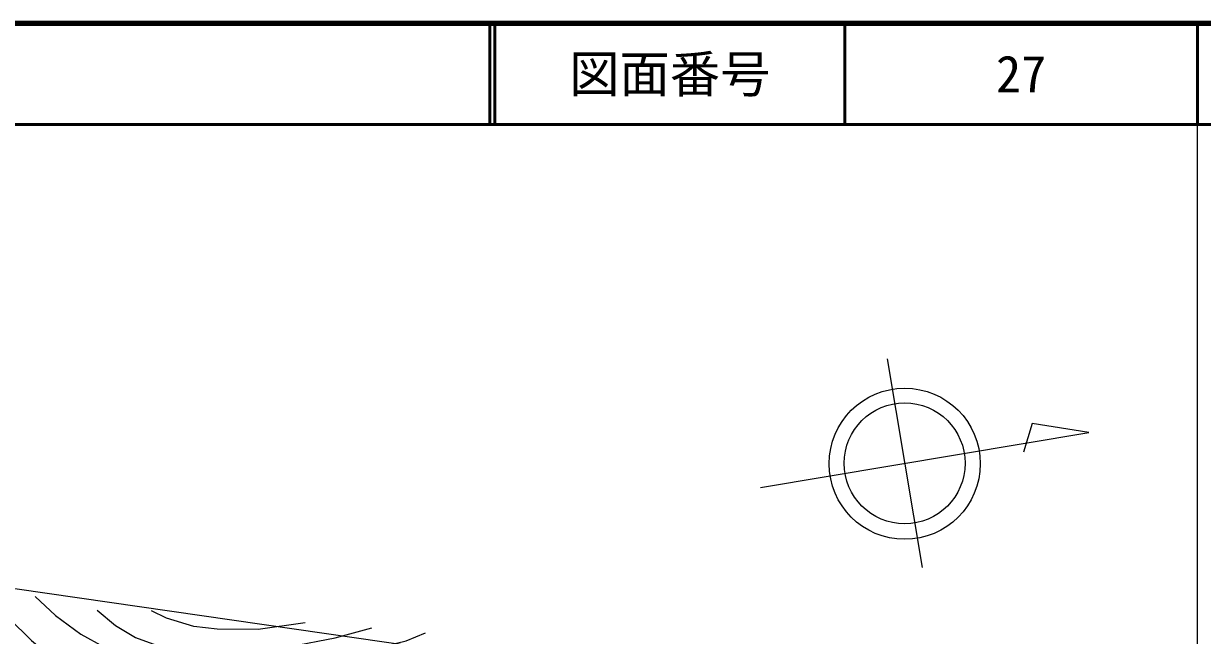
# Model space of a CAD drawing. Units: millimetres at full size, sheet at 1:1000; details may follow other scales. Extents: x 40000 to 680000, y 20000 to 380000.
# Drawn here: x 462462 to 579500, y 319291 to 380000 of the extents above; entities that cross this region are included whole.
import ezdxf
from ezdxf.enums import TextEntityAlignment as Align

# ---------------------------------------------------------------- set-up
doc = ezdxf.new("R2010")
doc.units = ezdxf.units.MM
doc.header["$LTSCALE"] = 1000
for name, color, linetype, lineweight in [('M-BGD', 7, 'Continuous', 25), ('M-BMK-SRVR', 3, 'Continuous', 25), ('M-STR-HTXT', 7, 'Continuous', 13), ('M-TTL', 2, 'Continuous', 140), ('M-TTL-BAND', 7, 'Continuous', 25), ('M-TTL-LINE', 7, 'Continuous', 50)]:
    doc.layers.add(name, color=color, linetype=linetype, lineweight=lineweight)
doc.layers.add('M-TTL-TXT', color=7, linetype='Continuous')
doc.styles.add('ＭＳ ゴシック', font='')
doc.styles.get('ＭＳ ゴシック').set_extended_font_data('MS Gothic')

msp = doc.modelspace()

# ---------------------------------------------------------------- linework, layer by layer
at = {"layer": 'M-BGD'}
for points in [[(458448, 323785), (460999, 320993), (463237, 318786), (464645, 317630), (465920, 317044), (468046, 316403)], [(463610, 323167), (465628, 321256), (468150, 319424), (470422, 318145), (472771, 317217), (475365, 316475), (477902, 315984), (480291, 315832), (482542, 315680), (486019, 315694), (490037, 316233), (500448, 318763), (502353, 319550)], [(469765, 321784), (471595, 320264), (473573, 319090), (475650, 318312), (477793, 317804), (480389, 317631), (484734, 317655), (488940, 318199), (493394, 319040), (497029, 320041)], [(490412, 320547), (485764, 319868), (481667, 319917), (479367, 320165), (476647, 321005), (475176, 321722)]]:
    msp.add_lwpolyline(points, dxfattribs=at)
at = {"layer": 'M-BMK-SRVR'}
for p, q in [((548198, 346724), (551674, 326014)), ((535636, 333968), (568209, 339436)), ((562613, 340328), (561729, 337460)), ((568209, 339436), (562613, 340328))]:
    msp.add_line(p, q, dxfattribs=at)
for centre, radius in [((549943, 336327), 7500), ((549936, 336369), 6000)]:
    msp.add_circle(centre, radius, dxfattribs=at)
at = {"layer": 'M-STR-HTXT'}
msp.add_lwpolyline([(350284, 294650), (361658, 304984), (373588, 313062), (391981, 321678), (407987, 326119), (423466, 328195), (431307, 328311), (522797, 315127)], dxfattribs=at)
at = {"layer": 'M-TTL'}
msp.add_line((680000, 380000), (40000, 380000), dxfattribs=at)
at = {"layer": 'M-TTL-BAND'}
msp.add_line((579000, 20000), (579000, 370000), dxfattribs=at)
at = {"layer": 'M-TTL-LINE'}
for p, q in [((508747, 380000), (508747, 370000)), ((509247, 380000), (509247, 370000)), ((543997, 380000), (543997, 370000)), ((579000, 380000), (579000, 370000)), ((40000, 370000), (680000, 370000))]:
    msp.add_line(p, q, dxfattribs=at)

# ---------------------------------------------------------------- texts
at = {"layer": 'M-TTL-TXT', "style": 'ＭＳ ゴシック'}
for s, p in [('図面番号', (526622, 375000)), ('27', (561497, 375000))]:
    msp.add_text(s, height=3666, dxfattribs=at).set_placement(p, align=Align.MIDDLE_CENTER)

doc.saveas('drawing.dxf')
